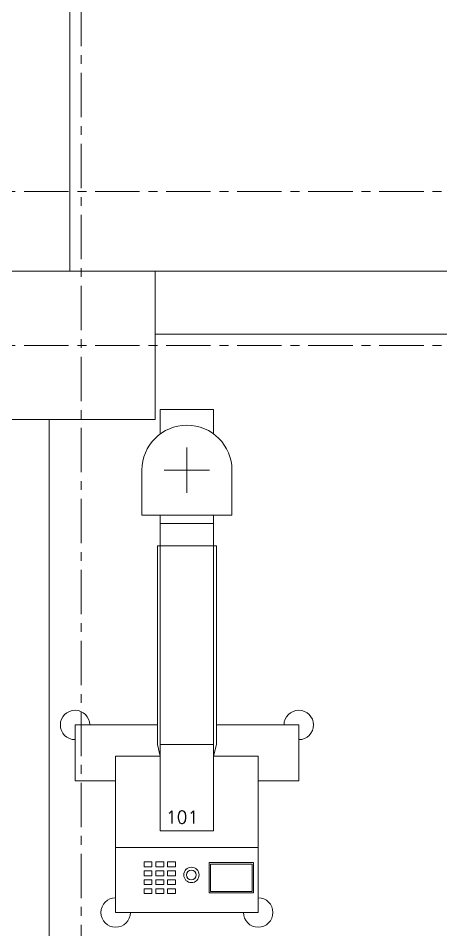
# Model space of a CAD drawing. Header units: millimetres. Extents: x 26027 to 581921, y 7230 to 233891.
# Drawn here: x 494974 to 496485, y 198404 to 201666 of the extents above; entities that cross this region are included whole.
import ezdxf

# ---------------------------------------------------------------- set-up
doc = ezdxf.new("R2010")
doc.units = ezdxf.units.MM
doc.header["$LTSCALE"] = 5
doc.linetypes.add('CENTER', pattern=[50.8, 31.75, -6.35, 6.35, -6.35])
doc.layers.add('axes', color=252, linetype='Continuous')
for name, color, linetype, lineweight in [('Medical Equipment and Furniture', 252, 'Continuous', 0), ('Structure', 252, 'Continuous', 5), ('Walls', 252, 'Continuous', 5)]:
    doc.layers.add(name, color=color, linetype=linetype, lineweight=lineweight)
doc.styles.add('list_ghTextstyle', font='romans.shx', dxfattribs={"height": 0.25})

# ---------------------------------------------------------------- blocks, each defined once
blk = doc.blocks.new('C Arm')
at = {"layer": 'Medical Equipment and Furniture'}
for p, q in [((-785161.7, -312190.8), (-785352.7, -312190.8)), ((-785352.7, -312278.6), (-785352.7, -312190.8)), ((-785161.7, -312278.6), (-785161.7, -312190.8)), ((-785257.2, -312327.1), (-785257.2, -312489.5)), ((-785418.3, -312408.3), (-785418.3, -312569.4)), ((-785338.3, -312408.3), (-785176, -312408.3)), ((-785096.1, -312408.3), (-785096.1, -312569.4)), ((-785418.3, -312569.4), (-785096.1, -312569.4)), ((-785352.7, -313389.4), (-785352.7, -312569.4)), ((-785161.7, -313389.4), (-785161.7, -312569.4)), ((-785352.7, -312599.4), (-785161.7, -312599.4)), ((-785362.7, -312679.4), (-785151.7, -312679.4)), ((-785362.7, -313389.4), (-785362.7, -312679.4)), ((-785151.7, -313389.4), (-785151.7, -312679.4)), ((-785362.7, -313319.6), (-785657.2, -313319.6)), ((-785657.2, -313319.6), (-785657.2, -313519.6)), ((-784857.2, -313319.6), (-785151.7, -313319.6)), ((-784857.2, -313319.6), (-784857.2, -313519.6)), ((-785362.7, -313389.4), (-785352.7, -313430.8)), ((-785352.7, -313389.4), (-785161.7, -313389.4)), ((-785352.7, -313389.4), (-785352.7, -313698.9)), ((-785161.7, -313389.4), (-785161.7, -313698.9)), ((-785151.7, -313389.4), (-785161.7, -313430.8)), ((-785352.7, -313430.8), (-785512.2, -313430.8)), ((-785512.2, -313430.8), (-785512.2, -313990.8)), ((-785002.2, -313430.8), (-785161.7, -313430.8)), ((-785002.2, -313430.8), (-785002.2, -313990.8)), ((-785512.2, -313519.6), (-785657.2, -313519.6)), ((-784857.2, -313519.6), (-785002.2, -313519.6)), ((-785161.7, -313698.9), (-785352.7, -313698.9)), ((-785512.2, -313758.4), (-785002.2, -313758.4)), ((-785002.2, -313990.8), (-785512.2, -313990.8))]:
    blk.add_line(p, q, dxfattribs=at)
for points in [[(-785410.4, -313809.9), (-785382.2, -313809.9), (-785382.2, -313826.8), (-785410.4, -313826.8)], [(-785368.4, -313809.9), (-785340.1, -313809.9), (-785340.1, -313826.8), (-785368.4, -313826.8)], [(-785326.3, -313809.9), (-785298.1, -313809.9), (-785298.1, -313826.8), (-785326.3, -313826.8)], [(-785410.4, -313842), (-785382.2, -313842), (-785382.2, -313859), (-785410.4, -313859)], [(-785368.4, -313842), (-785340.1, -313842), (-785340.1, -313859), (-785368.4, -313859)], [(-785326.3, -313842), (-785298.1, -313842), (-785298.1, -313859), (-785326.3, -313859)], [(-785178.2, -313812.4), (-785019.4, -313812.4), (-785019.4, -313920.3), (-785178.2, -313920.3)], [(-785173.2, -313817.4), (-785024.4, -313817.4), (-785024.4, -313915.3), (-785173.2, -313915.3)], [(-785410.4, -313874.2), (-785382.2, -313874.2), (-785382.2, -313891.1), (-785410.4, -313891.1)], [(-785368.4, -313874.2), (-785340.1, -313874.2), (-785340.1, -313891.1), (-785368.4, -313891.1)], [(-785326.3, -313874.2), (-785298.1, -313874.2), (-785298.1, -313891.1), (-785326.3, -313891.1)], [(-785410.4, -313906.3), (-785382.2, -313906.3), (-785382.2, -313923.3), (-785410.4, -313923.3)], [(-785368.4, -313906.3), (-785340.1, -313906.3), (-785340.1, -313923.3), (-785368.4, -313923.3)], [(-785326.3, -313906.3), (-785298.1, -313906.3), (-785298.1, -313923.3), (-785326.3, -313923.3)]]:
    blk.add_lwpolyline(points, close=True, dxfattribs=at)
for radius in [27.5, 17.5]:
    blk.add_circle((-785241.1, -313856.3), radius, dxfattribs=at)
for centre, radius, start, end in [((-785257.2, -312408.3), 161.1, 0, 180), ((-785657.2, -313319.6), 52.7, 0, 270), ((-784857.2, -313319.6), 52.7, 270, 180), ((-785512.2, -313990.8), 52.7, 90, 0), ((-785002.2, -313990.8), 52.7, 180, 90)]:
    blk.add_arc(centre, radius, start, end, dxfattribs=at)

msp = doc.modelspace()

# ---------------------------------------------------------------- linework, layer by layer
at = {"layer": 'axes', "linetype": 'CENTER', "lineweight": 0}
for p, q in [((495198.8, 120285.6, 0), (495198.8, 210035.3, 0)), ((544175.8, 201045.3, 0), (460878.8, 201045.3, 0)), ((544175.8, 200495.3, 0), (460886.3, 200495.3, 0))]:
    msp.add_line(p, q, dxfattribs=at)
at = {"layer": 'Structure', "elevation": 0}
msp.add_lwpolyline([(494933.8, 200230.3), (495463.8, 200230.3), (495463.8, 200760.3), (494933.8, 200760.3)], close=True, dxfattribs=at)
at = {"layer": 'Walls'}
for p, q in [((495158.8, 200760.3, 0), (495158.8, 206030.3, 0)), ((495463.8, 200760.3, 0), (502133.8, 200760.3, 0)), ((495463.8, 200535.3, 0), (502133.8, 200535.3, 0)), ((495083.8, 200230.3, 0), (495083.8, 193560.3, 0))]:
    msp.add_line(p, q, dxfattribs=at)

# ---------------------------------------------------------------- block references
at = {"layer": 'Medical Equipment and Furniture'}
msp.add_blockref('C Arm', (1280834.2, 512456.8, 0), dxfattribs=at)

# ---------------------------------------------------------------- texts
at = {"layer": 'Medical Equipment and Furniture', "style": 'list_ghTextstyle'}
msp.add_text('101', height=45, dxfattribs=at).set_placement((495501.9, 198785, 0))

doc.saveas('drawing.dxf')
